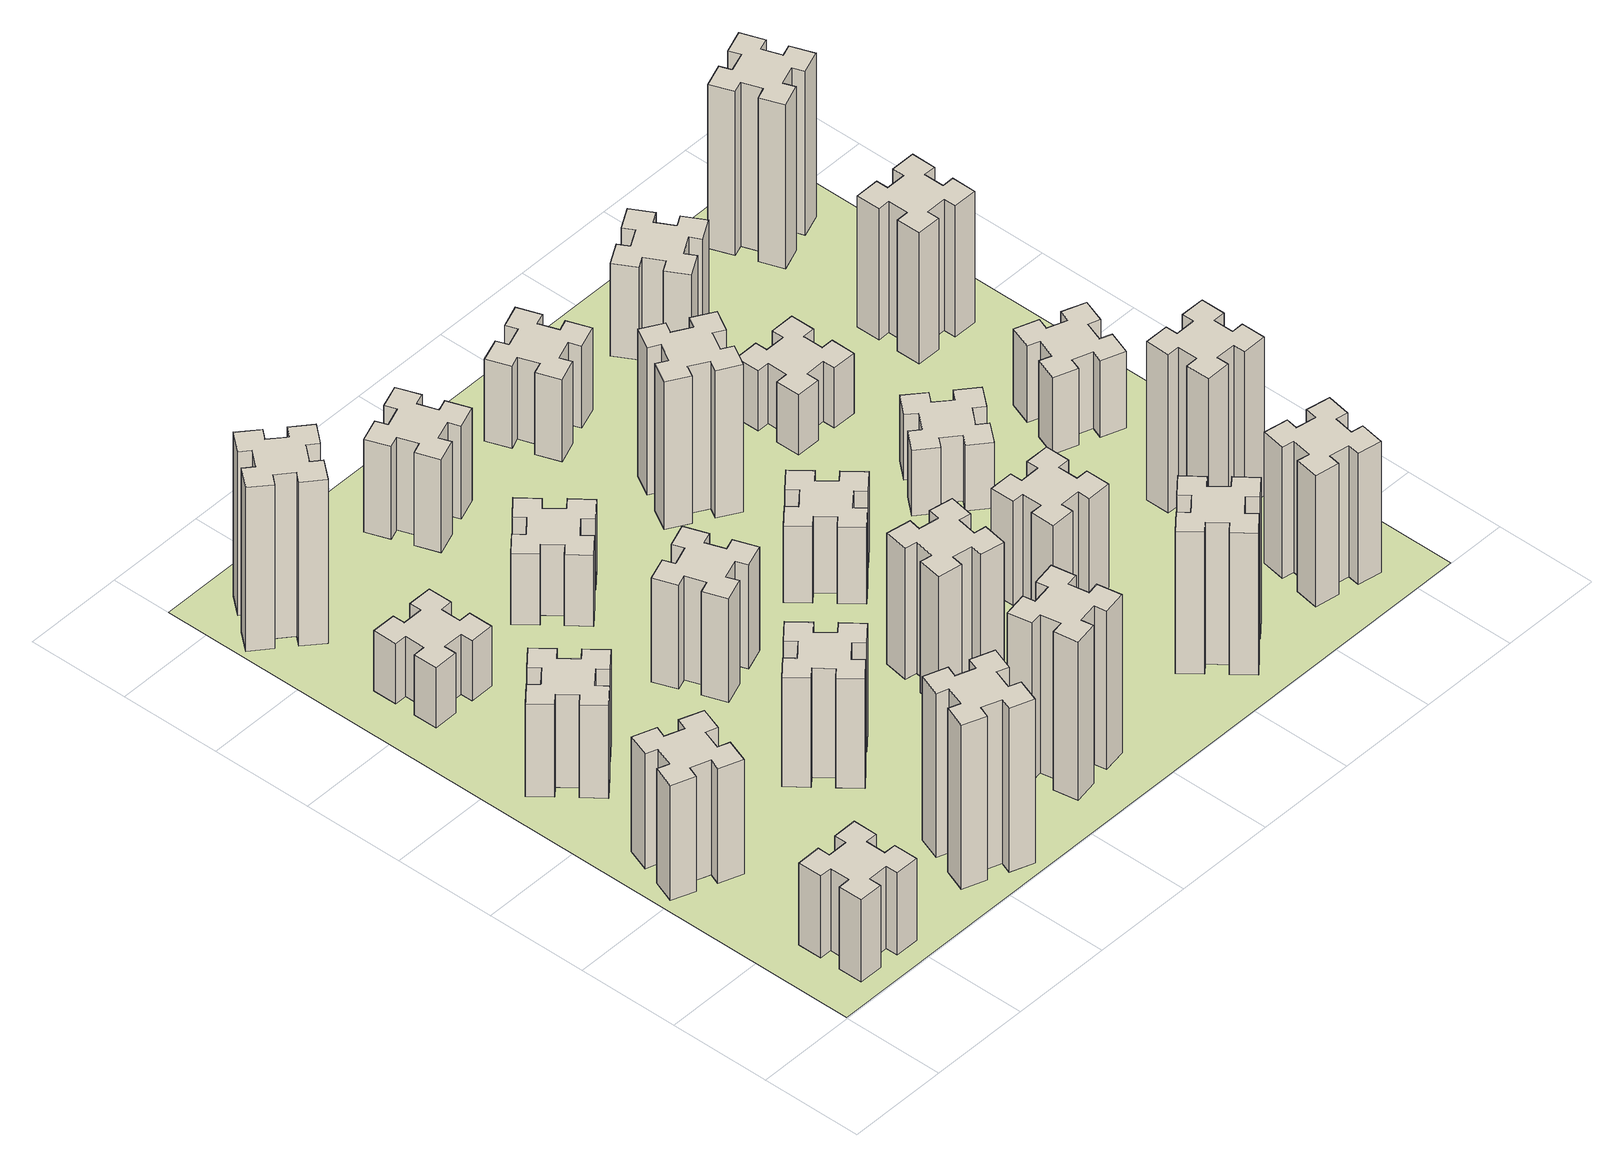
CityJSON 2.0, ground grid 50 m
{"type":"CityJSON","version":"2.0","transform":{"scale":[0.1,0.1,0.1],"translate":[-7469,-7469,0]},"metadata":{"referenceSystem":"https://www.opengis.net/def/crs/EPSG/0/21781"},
"CityObjects":{
"building1":{"type":"Building","attributes":{"class":"1000","function":"1000","usage":"1000","yearOfConstruction":2016,"roofType":"1000","measuredHeight":45,"storeysAboveGround":30,"storeysBelowGround":0},"geometry":[{"type":"Solid","lod":"1","boundaries":[[[[0,1,2,3,4,5,6,7,8,9,10,11,12,13,14,15,16,17,18,19]],[[17,16,20,21]],[[16,15,22,20]],[[15,14,23,22]],[[14,13,24,23]],[[13,12,25,24]],[[12,11,26,25]],[[11,10,27,26]],[[10,9,28,27]],[[9,8,29,28]],[[8,7,30,29]],[[7,6,31,30]],[[6,5,32,31]],[[5,4,33,32]],[[4,3,34,33]],[[3,2,35,34]],[[2,1,36,35]],[[1,0,37,36]],[[0,19,38,37]],[[19,18,39,38]],[[18,17,21,39]],[[24,25,26,27,28,29,30,31,32,33,34,35,36,37,38,39,21,20,22,23]]]]}]},
"building2":{"type":"Building","attributes":{"class":"1000","function":"1000","usage":"1000","yearOfConstruction":2016,"roofType":"1000","measuredHeight":63,"storeysAboveGround":30,"storeysBelowGround":0},"geometry":[{"type":"Solid","lod":"1","boundaries":[[[[40,41,42,43,44,45,46,47,48,49,50,51,52,53,54,55,56,57,58,59]],[[57,56,60,61]],[[56,55,62,60]],[[55,54,63,62]],[[54,53,64,63]],[[53,52,65,64]],[[52,51,66,65]],[[51,50,67,66]],[[50,49,68,67]],[[49,48,69,68]],[[48,47,70,69]],[[47,46,71,70]],[[46,45,72,71]],[[45,44,73,72]],[[44,43,74,73]],[[43,42,75,74]],[[42,41,76,75]],[[41,40,77,76]],[[40,59,78,77]],[[59,58,79,78]],[[58,57,61,79]],[[64,65,66,67,68,69,70,71,72,73,74,75,76,77,78,79,61,60,62,63]]]]}]},
"building3":{"type":"Building","attributes":{"class":"1000","function":"1000","usage":"1000","yearOfConstruction":2016,"roofType":"1000","measuredHeight":51,"storeysAboveGround":30,"storeysBelowGround":0},"geometry":[{"type":"Solid","lod":"1","boundaries":[[[[80,81,82,83,84,85,86,87,88,89,90,91,92,93,94,95,96,97,98,99]],[[97,96,100,101]],[[96,95,102,100]],[[95,94,103,102]],[[94,93,104,103]],[[93,92,105,104]],[[92,91,106,105]],[[91,90,107,106]],[[90,89,108,107]],[[89,88,109,108]],[[88,87,110,109]],[[87,86,111,110]],[[86,85,112,111]],[[85,84,113,112]],[[84,83,114,113]],[[83,82,115,114]],[[82,81,116,115]],[[81,80,117,116]],[[80,99,118,117]],[[99,98,119,118]],[[98,97,101,119]],[[104,105,106,107,108,109,110,111,112,113,114,115,116,117,118,119,101,100,102,103]]]]}]},
"building4":{"type":"Building","attributes":{"class":"1000","function":"1000","usage":"1000","yearOfConstruction":2016,"roofType":"1000","measuredHeight":33,"storeysAboveGround":30,"storeysBelowGround":0},"geometry":[{"type":"Solid","lod":"1","boundaries":[[[[120,121,122,123,124,125,126,127,128,129,130,131,132,133,134,135,136,137,138,139]],[[137,136,140,141]],[[136,135,142,140]],[[135,134,143,142]],[[134,133,144,143]],[[133,132,145,144]],[[132,131,146,145]],[[131,130,147,146]],[[130,129,148,147]],[[129,128,149,148]],[[128,127,150,149]],[[127,126,151,150]],[[126,125,152,151]],[[125,124,153,152]],[[124,123,154,153]],[[123,122,155,154]],[[122,121,156,155]],[[121,120,157,156]],[[120,139,158,157]],[[139,138,159,158]],[[138,137,141,159]],[[144,145,146,147,148,149,150,151,152,153,154,155,156,157,158,159,141,140,142,143]]]]}]},
"building5":{"type":"Building","attributes":{"class":"1000","function":"1000","usage":"1000","yearOfConstruction":2016,"roofType":"1000","measuredHeight":90,"storeysAboveGround":30,"storeysBelowGround":0},"geometry":[{"type":"Solid","lod":"1","boundaries":[[[[160,161,162,163,164,165,166,167,168,169,170,171,172,173,174,175,176,177,178,179]],[[177,176,180,181]],[[176,175,182,180]],[[175,174,183,182]],[[174,173,184,183]],[[173,172,185,184]],[[172,171,186,185]],[[171,170,187,186]],[[170,169,188,187]],[[169,168,189,188]],[[168,167,190,189]],[[167,166,191,190]],[[166,165,192,191]],[[165,164,193,192]],[[164,163,194,193]],[[163,162,195,194]],[[162,161,196,195]],[[161,160,197,196]],[[160,179,198,197]],[[179,178,199,198]],[[178,177,181,199]],[[184,185,186,187,188,189,190,191,192,193,194,195,196,197,198,199,181,180,182,183]]]]}]},
"building6":{"type":"Building","attributes":{"class":"1000","function":"1000","usage":"1000","yearOfConstruction":2016,"roofType":"1000","measuredHeight":90,"storeysAboveGround":30,"storeysBelowGround":0},"geometry":[{"type":"Solid","lod":"1","boundaries":[[[[200,201,202,203,204,205,206,207,208,209,210,211,212,213,214,215,216,217,218,219]],[[217,216,220,221]],[[216,215,222,220]],[[215,214,223,222]],[[214,213,224,223]],[[213,212,225,224]],[[212,211,226,225]],[[211,210,227,226]],[[210,209,228,227]],[[209,208,229,228]],[[208,207,230,229]],[[207,206,231,230]],[[206,205,232,231]],[[205,204,233,232]],[[204,203,234,233]],[[203,202,235,234]],[[202,201,236,235]],[[201,200,237,236]],[[200,219,238,237]],[[219,218,239,238]],[[218,217,221,239]],[[224,225,226,227,228,229,230,231,232,233,234,235,236,237,238,239,221,220,222,223]]]]}]},
"building7":{"type":"Building","attributes":{"class":"1000","function":"1000","usage":"1000","yearOfConstruction":2016,"roofType":"1000","measuredHeight":60,"storeysAboveGround":30,"storeysBelowGround":0},"geometry":[{"type":"Solid","lod":"1","boundaries":[[[[240,241,242,243,244,245,246,247,248,249,250,251,252,253,254,255,256,257,258,259]],[[257,256,260,261]],[[256,255,262,260]],[[255,254,263,262]],[[254,253,264,263]],[[253,252,265,264]],[[252,251,266,265]],[[251,250,267,266]],[[250,249,268,267]],[[249,248,269,268]],[[248,247,270,269]],[[247,246,271,270]],[[246,245,272,271]],[[245,244,273,272]],[[244,243,274,273]],[[243,242,275,274]],[[242,241,276,275]],[[241,240,277,276]],[[240,259,278,277]],[[259,258,279,278]],[[258,257,261,279]],[[264,265,266,267,268,269,270,271,272,273,274,275,276,277,278,279,261,260,262,263]]]]}]},
"building8":{"type":"Building","attributes":{"class":"1000","function":"1000","usage":"1000","yearOfConstruction":2016,"roofType":"1000","measuredHeight":57,"storeysAboveGround":30,"storeysBelowGround":0},"geometry":[{"type":"Solid","lod":"1","boundaries":[[[[280,281,282,283,284,285,286,287,288,289,290,291,292,293,294,295,296,297,298,299]],[[297,296,300,301]],[[296,295,302,300]],[[295,294,303,302]],[[294,293,304,303]],[[293,292,305,304]],[[292,291,306,305]],[[291,290,307,306]],[[290,289,308,307]],[[289,288,309,308]],[[288,287,310,309]],[[287,286,311,310]],[[286,285,312,311]],[[285,284,313,312]],[[284,283,314,313]],[[283,282,315,314]],[[282,281,316,315]],[[281,280,317,316]],[[280,299,318,317]],[[299,298,319,318]],[[298,297,301,319]],[[304,305,306,307,308,309,310,311,312,313,314,315,316,317,318,319,301,300,302,303]]]]}]},
"building9":{"type":"Building","attributes":{"class":"1000","function":"1000","usage":"1000","yearOfConstruction":2016,"roofType":"1000","measuredHeight":87,"storeysAboveGround":30,"storeysBelowGround":0},"geometry":[{"type":"Solid","lod":"1","boundaries":[[[[320,321,322,323,324,325,326,327,328,329,330,331,332,333,334,335,336,337,338,339]],[[337,336,340,341]],[[336,335,342,340]],[[335,334,343,342]],[[334,333,344,343]],[[333,332,345,344]],[[332,331,346,345]],[[331,330,347,346]],[[330,329,348,347]],[[329,328,349,348]],[[328,327,350,349]],[[327,326,351,350]],[[326,325,352,351]],[[325,324,353,352]],[[324,323,354,353]],[[323,322,355,354]],[[322,321,356,355]],[[321,320,357,356]],[[320,339,358,357]],[[339,338,359,358]],[[338,337,341,359]],[[344,345,346,347,348,349,350,351,352,353,354,355,356,357,358,359,341,340,342,343]]]]}]},
"building10":{"type":"Building","attributes":{"class":"1000","function":"1000","usage":"1000","yearOfConstruction":2016,"roofType":"1000","measuredHeight":39,"storeysAboveGround":30,"storeysBelowGround":0},"geometry":[{"type":"Solid","lod":"1","boundaries":[[[[360,361,362,363,364,365,366,367,368,369,370,371,372,373,374,375,376,377,378,379]],[[377,376,380,381]],[[376,375,382,380]],[[375,374,383,382]],[[374,373,384,383]],[[373,372,385,384]],[[372,371,386,385]],[[371,370,387,386]],[[370,369,388,387]],[[369,368,389,388]],[[368,367,390,389]],[[367,366,391,390]],[[366,365,392,391]],[[365,364,393,392]],[[364,363,394,393]],[[363,362,395,394]],[[362,361,396,395]],[[361,360,397,396]],[[360,379,398,397]],[[379,378,399,398]],[[378,377,381,399]],[[384,385,386,387,388,389,390,391,392,393,394,395,396,397,398,399,381,380,382,383]]]]}]},
"building11":{"type":"Building","attributes":{"class":"1000","function":"1000","usage":"1000","yearOfConstruction":2016,"roofType":"1000","measuredHeight":51,"storeysAboveGround":30,"storeysBelowGround":0},"geometry":[{"type":"Solid","lod":"1","boundaries":[[[[400,401,402,403,404,405,406,407,408,409,410,411,412,413,414,415,416,417,418,419]],[[417,416,420,421]],[[416,415,422,420]],[[415,414,423,422]],[[414,413,424,423]],[[413,412,425,424]],[[412,411,426,425]],[[411,410,427,426]],[[410,409,428,427]],[[409,408,429,428]],[[408,407,430,429]],[[407,406,431,430]],[[406,405,432,431]],[[405,404,433,432]],[[404,403,434,433]],[[403,402,435,434]],[[402,401,436,435]],[[401,400,437,436]],[[400,419,438,437]],[[419,418,439,438]],[[418,417,421,439]],[[424,425,426,427,428,429,430,431,432,433,434,435,436,437,438,439,421,420,422,423]]]]}]},
"building12":{"type":"Building","attributes":{"class":"1000","function":"1000","usage":"1000","yearOfConstruction":2016,"roofType":"1000","measuredHeight":72,"storeysAboveGround":30,"storeysBelowGround":0},"geometry":[{"type":"Solid","lod":"1","boundaries":[[[[440,441,442,443,444,445,446,447,448,449,450,451,452,453,454,455,456,457,458,459]],[[457,456,460,461]],[[456,455,462,460]],[[455,454,463,462]],[[454,453,464,463]],[[453,452,465,464]],[[452,451,466,465]],[[451,450,467,466]],[[450,449,468,467]],[[449,448,469,468]],[[448,447,470,469]],[[447,446,471,470]],[[446,445,472,471]],[[445,444,473,472]],[[444,443,474,473]],[[443,442,475,474]],[[442,441,476,475]],[[441,440,477,476]],[[440,459,478,477]],[[459,458,479,478]],[[458,457,461,479]],[[464,465,466,467,468,469,470,471,472,473,474,475,476,477,478,479,461,460,462,463]]]]}]},
"building13":{"type":"Building","attributes":{"class":"1000","function":"1000","usage":"1000","yearOfConstruction":2016,"roofType":"1000","measuredHeight":42,"storeysAboveGround":30,"storeysBelowGround":0},"geometry":[{"type":"Solid","lod":"1","boundaries":[[[[480,481,482,483,484,485,486,487,488,489,490,491,492,493,494,495,496,497,498,499]],[[497,496,500,501]],[[496,495,502,500]],[[495,494,503,502]],[[494,493,504,503]],[[493,492,505,504]],[[492,491,506,505]],[[491,490,507,506]],[[490,489,508,507]],[[489,488,509,508]],[[488,487,510,509]],[[487,486,511,510]],[[486,485,512,511]],[[485,484,513,512]],[[484,483,514,513]],[[483,482,515,514]],[[482,481,516,515]],[[481,480,517,516]],[[480,499,518,517]],[[499,498,519,518]],[[498,497,501,519]],[[504,505,506,507,508,509,510,511,512,513,514,515,516,517,518,519,501,500,502,503]]]]}]},
"building14":{"type":"Building","attributes":{"class":"1000","function":"1000","usage":"1000","yearOfConstruction":2016,"roofType":"1000","measuredHeight":81,"storeysAboveGround":30,"storeysBelowGround":0},"geometry":[{"type":"Solid","lod":"1","boundaries":[[[[520,521,522,523,524,525,526,527,528,529,530,531,532,533,534,535,536,537,538,539]],[[537,536,540,541]],[[536,535,542,540]],[[535,534,543,542]],[[534,533,544,543]],[[533,532,545,544]],[[532,531,546,545]],[[531,530,547,546]],[[530,529,548,547]],[[529,528,549,548]],[[528,527,550,549]],[[527,526,551,550]],[[526,525,552,551]],[[525,524,553,552]],[[524,523,554,553]],[[523,522,555,554]],[[522,521,556,555]],[[521,520,557,556]],[[520,539,558,557]],[[539,538,559,558]],[[538,537,541,559]],[[544,545,546,547,548,549,550,551,552,553,554,555,556,557,558,559,541,540,542,543]]]]}]},
"building15":{"type":"Building","attributes":{"class":"1000","function":"1000","usage":"1000","yearOfConstruction":2016,"roofType":"1000","measuredHeight":78,"storeysAboveGround":30,"storeysBelowGround":0},"geometry":[{"type":"Solid","lod":"1","boundaries":[[[[560,561,562,563,564,565,566,567,568,569,570,571,572,573,574,575,576,577,578,579]],[[577,576,580,581]],[[576,575,582,580]],[[575,574,583,582]],[[574,573,584,583]],[[573,572,585,584]],[[572,571,586,585]],[[571,570,587,586]],[[570,569,588,587]],[[569,568,589,588]],[[568,567,590,589]],[[567,566,591,590]],[[566,565,592,591]],[[565,564,593,592]],[[564,563,594,593]],[[563,562,595,594]],[[562,561,596,595]],[[561,560,597,596]],[[560,579,598,597]],[[579,578,599,598]],[[578,577,581,599]],[[584,585,586,587,588,589,590,591,592,593,594,595,596,597,598,599,581,580,582,583]]]]}]},
"building16":{"type":"Building","attributes":{"class":"1000","function":"1000","usage":"1000","yearOfConstruction":2016,"roofType":"1000","measuredHeight":57,"storeysAboveGround":30,"storeysBelowGround":0},"geometry":[{"type":"Solid","lod":"1","boundaries":[[[[600,601,602,603,604,605,606,607,608,609,610,611,612,613,614,615,616,617,618,619]],[[617,616,620,621]],[[616,615,622,620]],[[615,614,623,622]],[[614,613,624,623]],[[613,612,625,624]],[[612,611,626,625]],[[611,610,627,626]],[[610,609,628,627]],[[609,608,629,628]],[[608,607,630,629]],[[607,606,631,630]],[[606,605,632,631]],[[605,604,633,632]],[[604,603,634,633]],[[603,602,635,634]],[[602,601,636,635]],[[601,600,637,636]],[[600,619,638,637]],[[619,618,639,638]],[[618,617,621,639]],[[624,625,626,627,628,629,630,631,632,633,634,635,636,637,638,639,621,620,622,623]]]]}]},
"building17":{"type":"Building","attributes":{"class":"1000","function":"1000","usage":"1000","yearOfConstruction":2016,"roofType":"1000","measuredHeight":45,"storeysAboveGround":30,"storeysBelowGround":0},"geometry":[{"type":"Solid","lod":"1","boundaries":[[[[640,641,642,643,644,645,646,647,648,649,650,651,652,653,654,655,656,657,658,659]],[[657,656,660,661]],[[656,655,662,660]],[[655,654,663,662]],[[654,653,664,663]],[[653,652,665,664]],[[652,651,666,665]],[[651,650,667,666]],[[650,649,668,667]],[[649,648,669,668]],[[648,647,670,669]],[[647,646,671,670]],[[646,645,672,671]],[[645,644,673,672]],[[644,643,674,673]],[[643,642,675,674]],[[642,641,676,675]],[[641,640,677,676]],[[640,659,678,677]],[[659,658,679,678]],[[658,657,661,679]],[[664,665,666,667,668,669,670,671,672,673,674,675,676,677,678,679,661,660,662,663]]]]}]},
"building18":{"type":"Building","attributes":{"class":"1000","function":"1000","usage":"1000","yearOfConstruction":2016,"roofType":"1000","measuredHeight":36,"storeysAboveGround":30,"storeysBelowGround":0},"geometry":[{"type":"Solid","lod":"1","boundaries":[[[[680,681,682,683,684,685,686,687,688,689,690,691,692,693,694,695,696,697,698,699]],[[697,696,700,701]],[[696,695,702,700]],[[695,694,703,702]],[[694,693,704,703]],[[693,692,705,704]],[[692,691,706,705]],[[691,690,707,706]],[[690,689,708,707]],[[689,688,709,708]],[[688,687,710,709]],[[687,686,711,710]],[[686,685,712,711]],[[685,684,713,712]],[[684,683,714,713]],[[683,682,715,714]],[[682,681,716,715]],[[681,680,717,716]],[[680,699,718,717]],[[699,698,719,718]],[[698,697,701,719]],[[704,705,706,707,708,709,710,711,712,713,714,715,716,717,718,719,701,700,702,703]]]]}]},
"building19":{"type":"Building","attributes":{"class":"1000","function":"1000","usage":"1000","yearOfConstruction":2016,"roofType":"1000","measuredHeight":33,"storeysAboveGround":30,"storeysBelowGround":0},"geometry":[{"type":"Solid","lod":"1","boundaries":[[[[720,721,722,723,724,725,726,727,728,729,730,731,732,733,734,735,736,737,738,739]],[[737,736,740,741]],[[736,735,742,740]],[[735,734,743,742]],[[734,733,744,743]],[[733,732,745,744]],[[732,731,746,745]],[[731,730,747,746]],[[730,729,748,747]],[[729,728,749,748]],[[728,727,750,749]],[[727,726,751,750]],[[726,725,752,751]],[[725,724,753,752]],[[724,723,754,753]],[[723,722,755,754]],[[722,721,756,755]],[[721,720,757,756]],[[720,739,758,757]],[[739,738,759,758]],[[738,737,741,759]],[[744,745,746,747,748,749,750,751,752,753,754,755,756,757,758,759,741,740,742,743]]]]}]},
"building20":{"type":"Building","attributes":{"class":"1000","function":"1000","usage":"1000","yearOfConstruction":2016,"roofType":"1000","measuredHeight":72,"storeysAboveGround":30,"storeysBelowGround":0},"geometry":[{"type":"Solid","lod":"1","boundaries":[[[[760,761,762,763,764,765,766,767,768,769,770,771,772,773,774,775,776,777,778,779]],[[777,776,780,781]],[[776,775,782,780]],[[775,774,783,782]],[[774,773,784,783]],[[773,772,785,784]],[[772,771,786,785]],[[771,770,787,786]],[[770,769,788,787]],[[769,768,789,788]],[[768,767,790,789]],[[767,766,791,790]],[[766,765,792,791]],[[765,764,793,792]],[[764,763,794,793]],[[763,762,795,794]],[[762,761,796,795]],[[761,760,797,796]],[[760,779,798,797]],[[779,778,799,798]],[[778,777,781,799]],[[784,785,786,787,788,789,790,791,792,793,794,795,796,797,798,799,781,780,782,783]]]]}]},
"building21":{"type":"Building","attributes":{"class":"1000","function":"1000","usage":"1000","yearOfConstruction":2016,"roofType":"1000","measuredHeight":51,"storeysAboveGround":30,"storeysBelowGround":0},"geometry":[{"type":"Solid","lod":"1","boundaries":[[[[800,801,802,803,804,805,806,807,808,809,810,811,812,813,814,815,816,817,818,819]],[[817,816,820,821]],[[816,815,822,820]],[[815,814,823,822]],[[814,813,824,823]],[[813,812,825,824]],[[812,811,826,825]],[[811,810,827,826]],[[810,809,828,827]],[[809,808,829,828]],[[808,807,830,829]],[[807,806,831,830]],[[806,805,832,831]],[[805,804,833,832]],[[804,803,834,833]],[[803,802,835,834]],[[802,801,836,835]],[[801,800,837,836]],[[800,819,838,837]],[[819,818,839,838]],[[818,817,821,839]],[[824,825,826,827,828,829,830,831,832,833,834,835,836,837,838,839,821,820,822,823]]]]}]},
"building22":{"type":"Building","attributes":{"class":"1000","function":"1000","usage":"1000","yearOfConstruction":2016,"roofType":"1000","measuredHeight":87,"storeysAboveGround":30,"storeysBelowGround":0},"geometry":[{"type":"Solid","lod":"1","boundaries":[[[[840,841,842,843,844,845,846,847,848,849,850,851,852,853,854,855,856,857,858,859]],[[857,856,860,861]],[[856,855,862,860]],[[855,854,863,862]],[[854,853,864,863]],[[853,852,865,864]],[[852,851,866,865]],[[851,850,867,866]],[[850,849,868,867]],[[849,848,869,868]],[[848,847,870,869]],[[847,846,871,870]],[[846,845,872,871]],[[845,844,873,872]],[[844,843,874,873]],[[843,842,875,874]],[[842,841,876,875]],[[841,840,877,876]],[[840,859,878,877]],[[859,858,879,878]],[[858,857,861,879]],[[864,865,866,867,868,869,870,871,872,873,874,875,876,877,878,879,861,860,862,863]]]]}]},
"building23":{"type":"Building","attributes":{"class":"1000","function":"1000","usage":"1000","yearOfConstruction":2016,"roofType":"1000","measuredHeight":42,"storeysAboveGround":30,"storeysBelowGround":0},"geometry":[{"type":"Solid","lod":"1","boundaries":[[[[880,881,882,883,884,885,886,887,888,889,890,891,892,893,894,895,896,897,898,899]],[[897,896,900,901]],[[896,895,902,900]],[[895,894,903,902]],[[894,893,904,903]],[[893,892,905,904]],[[892,891,906,905]],[[891,890,907,906]],[[890,889,908,907]],[[889,888,909,908]],[[888,887,910,909]],[[887,886,911,910]],[[886,885,912,911]],[[885,884,913,912]],[[884,883,914,913]],[[883,882,915,914]],[[882,881,916,915]],[[881,880,917,916]],[[880,899,918,917]],[[899,898,919,918]],[[898,897,901,919]],[[904,905,906,907,908,909,910,911,912,913,914,915,916,917,918,919,901,900,902,903]]]]}]},
"building24":{"type":"Building","attributes":{"class":"1000","function":"1000","usage":"1000","yearOfConstruction":2016,"roofType":"1000","measuredHeight":72,"storeysAboveGround":30,"storeysBelowGround":0},"geometry":[{"type":"Solid","lod":"1","boundaries":[[[[920,921,922,923,924,925,926,927,928,929,930,931,932,933,934,935,936,937,938,939]],[[937,936,940,941]],[[936,935,942,940]],[[935,934,943,942]],[[934,933,944,943]],[[933,932,945,944]],[[932,931,946,945]],[[931,930,947,946]],[[930,929,948,947]],[[929,928,949,948]],[[928,927,950,949]],[[927,926,951,950]],[[926,925,952,951]],[[925,924,953,952]],[[924,923,954,953]],[[923,922,955,954]],[[922,921,956,955]],[[921,920,957,956]],[[920,939,958,957]],[[939,938,959,958]],[[938,937,941,959]],[[944,945,946,947,948,949,950,951,952,953,954,955,956,957,958,959,941,940,942,943]]]]}]},
"building25":{"type":"Building","attributes":{"class":"1000","function":"1000","usage":"1000","yearOfConstruction":2016,"roofType":"1000","measuredHeight":90,"storeysAboveGround":30,"storeysBelowGround":0},"geometry":[{"type":"Solid","lod":"1","boundaries":[[[[960,961,962,963,964,965,966,967,968,969,970,971,972,973,974,975,976,977,978,979]],[[977,976,980,981]],[[976,975,982,980]],[[975,974,983,982]],[[974,973,984,983]],[[973,972,985,984]],[[972,971,986,985]],[[971,970,987,986]],[[970,969,988,987]],[[969,968,989,988]],[[968,967,990,989]],[[967,966,991,990]],[[966,965,992,991]],[[965,964,993,992]],[[964,963,994,993]],[[963,962,995,994]],[[962,961,996,995]],[[961,960,997,996]],[[960,979,998,997]],[[979,978,999,998]],[[978,977,981,999]],[[984,985,986,987,988,989,990,991,992,993,994,995,996,997,998,999,981,980,982,983]]]]}]},
"landuse1":{"type":"LandUse","attributes":{"name":"plot1","function":"1010"},"geometry":[{"type":"MultiSurface","lod":"1","boundaries":[[[1000,1001,1002,1003]]]}]}
},
"vertices":[
[265,325,0],[265,225,0],[205,225,0],[205,105,0],[325,105,0],[325,165,0],[425,165,0],[425,105,0],[545,105,0],[545,225,0],[485,225,0],[485,325,0],[545,325,0],[545,445,0],[425,445,0],[425,385,0],[325,385,0],[325,445,0],[205,445,0],[205,325,0],[325,385,450],[325,445,450],[425,385,450],[425,445,450],[545,445,450],[545,325,450],[485,325,450],[485,225,450],[545,225,450],[545,105,450],[425,105,450],[425,165,450],[325,165,450],[325,105,450],[205,105,450],[205,225,450],[265,225,450],[265,325,450],[205,325,450],[205,445,450],
[189,1200,0],[155,1106,0],[99,1127,0],[57,1014,0],[170,973,0],[191,1029,0],[285,995,0],[264,939,0],[377,897,0],[418,1010,0],[362,1031,0],[396,1125,0],[452,1104,0],[493,1217,0],[380,1258,0],[360,1202,0],[266,1236,0],[287,1292,0],[174,1333,0],[133,1220,0],[266,1236,630],[287,1292,630],[360,1202,630],[380,1258,630],[493,1217,630],[452,1104,630],[396,1125,630],[362,1031,630],[418,1010,630],[377,897,630],[264,939,630],[285,995,630],[191,1029,630],[170,973,630],[57,1014,630],[99,1127,630],[155,1106,630],[189,1200,630],[133,1220,630],[174,1333,630],
[492,1888,0],[427,1964,0],[473,2003,0],[396,2095,0],[304,2018,0],[343,1972,0],[266,1907,0],[228,1953,0],[136,1876,0],[213,1784,0],[259,1823,0],[323,1746,0],[277,1708,0],[354,1616,0],[446,1693,0],[408,1739,0],[484,1803,0],[523,1757,0],[615,1834,0],[538,1926,0],[484,1803,510],[523,1757,510],[408,1739,510],[446,1693,510],[354,1616,510],[277,1708,510],[323,1746,510],[259,1823,510],[213,1784,510],[136,1876,510],[228,1953,510],[266,1907,510],[343,1972,510],[304,2018,510],[396,2095,510],[473,2003,510],[427,1964,510],[492,1888,510],[538,1926,510],[615,1834,510],
[485,2545,0],[485,2645,0],[545,2645,0],[545,2765,0],[425,2765,0],[425,2705,0],[325,2705,0],[325,2765,0],[205,2765,0],[205,2645,0],[265,2645,0],[265,2545,0],[205,2545,0],[205,2425,0],[325,2425,0],[325,2485,0],[425,2485,0],[425,2425,0],[545,2425,0],[545,2545,0],[425,2485,330],[425,2425,330],[325,2485,330],[325,2425,330],[205,2425,330],[205,2545,330],[265,2545,330],[265,2645,330],[205,2645,330],[205,2765,330],[325,2765,330],[325,2705,330],[425,2705,330],[425,2765,330],[545,2765,330],[545,2645,330],[485,2645,330],[485,2545,330],[545,2545,330],[545,2425,330],
[1029,360,0],[995,266,0],[939,287,0],[897,174,0],[1010,133,0],[1031,189,0],[1125,155,0],[1104,99,0],[1217,57,0],[1258,170,0],[1202,191,0],[1236,285,0],[1292,264,0],[1333,377,0],[1220,418,0],[1200,362,0],[1106,396,0],[1127,452,0],[1014,493,0],[973,380,0],[1106,396,900],[1127,452,900],[1200,362,900],[1220,418,900],[1333,377,900],[1292,264,900],[1236,285,900],[1202,191,900],[1258,170,900],[1217,57,900],[1104,99,900],[1125,155,900],[1031,189,900],[1010,133,900],[897,174,900],[939,287,900],[995,266,900],[1029,360,900],[973,380,900],[1014,493,900],
[384,3387,0],[308,3452,0],[346,3498,0],[254,3575,0],[177,3483,0],[223,3444,0],[159,3368,0],[113,3406,0],[36,3314,0],[128,3237,0],[166,3283,0],[243,3219,0],[204,3173,0],[296,3096,0],[373,3188,0],[327,3226,0],[392,3303,0],[438,3264,0],[515,3356,0],[423,3433,0],[392,3303,900],[438,3264,900],[327,3226,900],[373,3188,900],[296,3096,900],[204,3173,900],[243,3219,900],[166,3283,900],[128,3237,900],[36,3314,900],[113,3406,900],[159,3368,900],[223,3444,900],[177,3483,900],[254,3575,900],[346,3498,900],[308,3452,900],[384,3387,900],[423,3433,900],[515,3356,900],
[1148,999,0],[1224,1063,0],[1263,1017,0],[1355,1094,0],[1278,1186,0],[1232,1148,0],[1167,1224,0],[1213,1263,0],[1136,1355,0],[1044,1278,0],[1083,1232,0],[1006,1167,0],[968,1213,0],[876,1136,0],[953,1044,0],[999,1083,0],[1063,1006,0],[1017,968,0],[1094,876,0],[1186,953,0],[1063,1006,600],[1017,968,600],[999,1083,600],[953,1044,600],[876,1136,600],[968,1213,600],[1006,1167,600],[1083,1232,600],[1044,1278,600],[1136,1355,600],[1213,1263,600],[1167,1224,600],[1232,1148,600],[1278,1186,600],[1355,1094,600],[1263,1017,600],[1224,1063,600],[1148,999,600],[1186,953,600],[1094,876,600],
[1336,1846,0],[1302,1940,0],[1358,1960,0],[1317,2073,0],[1204,2032,0],[1225,1976,0],[1131,1942,0],[1110,1998,0],[997,1957,0],[1039,1844,0],[1095,1865,0],[1129,1771,0],[1073,1750,0],[1114,1637,0],[1227,1679,0],[1206,1735,0],[1300,1769,0],[1320,1713,0],[1433,1754,0],[1392,1867,0],[1300,1769,570],[1320,1713,570],[1206,1735,570],[1227,1679,570],[1114,1637,570],[1073,1750,570],[1129,1771,570],[1095,1865,570],[1039,1844,570],[997,1957,570],[1110,1998,570],[1131,1942,570],[1225,1976,570],[1204,2032,570],[1317,2073,570],[1358,1960,570],[1302,1940,570],[1336,1846,570],[1392,1867,570],[1433,1754,570],
[1785,492,0],[1687,475,0],[1677,534,0],[1558,513,0],[1579,395,0],[1638,405,0],[1656,307,0],[1597,297,0],[1617,178,0],[1736,199,0],[1725,258,0],[1824,276,0],[1834,217,0],[1952,237,0],[1931,356,0],[1872,345,0],[1855,444,0],[1914,454,0],[1893,572,0],[1775,551,0],[1855,444,870],[1914,454,870],[1872,345,870],[1931,356,870],[1952,237,870],[1834,217,870],[1824,276,870],[1725,258,870],[1736,199,870],[1617,178,870],[1597,297,870],[1656,307,870],[1638,405,870],[1579,395,870],[1558,513,870],[1677,534,870],[1687,475,870],[1785,492,870],[1775,551,870],[1893,572,870],
[1083,2712,0],[1006,2647,0],[968,2693,0],[876,2616,0],[953,2524,0],[999,2563,0],[1063,2486,0],[1017,2448,0],[1094,2356,0],[1186,2433,0],[1148,2479,0],[1224,2543,0],[1263,2497,0],[1355,2574,0],[1278,2666,0],[1232,2628,0],[1167,2704,0],[1213,2743,0],[1136,2835,0],[1044,2758,0],[1167,2704,390],[1213,2743,390],[1232,2628,390],[1278,2666,390],[1355,2574,390],[1263,2497,390],[1224,2543,390],[1148,2479,390],[1186,2433,390],[1094,2356,390],[1017,2448,390],[1063,2486,390],[999,2563,390],[953,2524,390],[876,2616,390],[968,2693,390],[1006,2647,390],[1083,2712,390],[1044,2758,390],[1136,2835,390],
[1125,3456,0],[1031,3422,0],[1010,3478,0],[897,3437,0],[939,3324,0],[995,3345,0],[1029,3251,0],[973,3230,0],[1014,3117,0],[1127,3159,0],[1106,3215,0],[1200,3249,0],[1220,3193,0],[1333,3234,0],[1292,3347,0],[1236,3326,0],[1202,3420,0],[1258,3440,0],[1217,3553,0],[1104,3512,0],[1202,3420,510],[1258,3440,510],[1236,3326,510],[1292,3347,510],[1333,3234,510],[1220,3193,510],[1200,3249,510],[1106,3215,510],[1127,3159,510],[1014,3117,510],[973,3230,510],[1029,3251,510],[995,3345,510],[939,3324,510],[897,3437,510],[1010,3478,510],[1031,3422,510],[1125,3456,510],[1104,3512,510],[1217,3553,510],
[1924,1215,0],[1825,1232,0],[1836,1291,0],[1717,1312,0],[1697,1194,0],[1756,1184,0],[1738,1085,0],[1679,1096,0],[1658,977,0],[1777,957,0],[1787,1016,0],[1885,998,0],[1875,939,0],[1993,918,0],[2014,1037,0],[1955,1047,0],[1972,1145,0],[2031,1135,0],[2052,1253,0],[1934,1274,0],[1972,1145,720],[2031,1135,720],[1955,1047,720],[2014,1037,720],[1993,918,720],[1875,939,720],[1885,998,720],[1787,1016,720],[1777,957,720],[1658,977,720],[1679,1096,720],[1738,1085,720],[1756,1184,720],[1697,1194,720],[1717,1312,720],[1836,1291,720],[1825,1232,720],[1924,1215,720],[1934,1274,720],[2052,1253,720],
[1839,1823,0],[1903,1746,0],[1857,1708,0],[1934,1616,0],[2026,1693,0],[1988,1739,0],[2064,1803,0],[2103,1757,0],[2195,1834,0],[2118,1926,0],[2072,1888,0],[2007,1964,0],[2053,2003,0],[1976,2095,0],[1884,2018,0],[1923,1972,0],[1846,1907,0],[1808,1953,0],[1716,1876,0],[1793,1784,0],[1846,1907,420],[1808,1953,420],[1923,1972,420],[1884,2018,420],[1976,2095,420],[2053,2003,420],[2007,1964,420],[2072,1888,420],[2118,1926,420],[2195,1834,420],[2103,1757,420],[2064,1803,420],[1988,1739,420],[2026,1693,420],[1934,1616,420],[1857,1708,420],[1903,1746,420],[1839,1823,420],[1793,1784,420],[1716,1876,420],
[2054,2666,0],[1967,2716,0],[1997,2768,0],[1893,2828,0],[1833,2724,0],[1885,2694,0],[1835,2607,0],[1783,2637,0],[1723,2533,0],[1827,2473,0],[1857,2525,0],[1944,2475,0],[1914,2423,0],[2018,2363,0],[2078,2467,0],[2026,2497,0],[2076,2584,0],[2128,2554,0],[2188,2658,0],[2084,2718,0],[2076,2584,810],[2128,2554,810],[2026,2497,810],[2078,2467,810],[2018,2363,810],[1914,2423,810],[1944,2475,810],[1857,2525,810],[1827,2473,810],[1723,2533,810],[1783,2637,810],[1835,2607,810],[1885,2694,810],[1833,2724,810],[1893,2828,810],[1997,2768,810],[1967,2716,810],[2054,2666,810],[2084,2718,810],[2188,2658,810],
[2728,259,0],[2804,323,0],[2843,277,0],[2935,354,0],[2858,446,0],[2812,408,0],[2747,484,0],[2793,523,0],[2716,615,0],[2624,538,0],[2663,492,0],[2586,427,0],[2548,473,0],[2456,396,0],[2533,304,0],[2579,343,0],[2643,266,0],[2597,228,0],[2674,136,0],[2766,213,0],[2643,266,780],[2597,228,780],[2579,343,780],[2533,304,780],[2456,396,780],[2548,473,780],[2586,427,780],[2663,492,780],[2624,538,780],[2716,615,780],[2793,523,780],[2747,484,780],[2812,408,780],[2858,446,780],[2935,354,780],[2843,277,780],[2804,323,780],[2728,259,780],[2766,213,780],[2674,136,780],
[2385,1165,0],[2385,1065,0],[2325,1065,0],[2325,945,0],[2445,945,0],[2445,1005,0],[2545,1005,0],[2545,945,0],[2665,945,0],[2665,1065,0],[2605,1065,0],[2605,1165,0],[2665,1165,0],[2665,1285,0],[2545,1285,0],[2545,1225,0],[2445,1225,0],[2445,1285,0],[2325,1285,0],[2325,1165,0],[2445,1225,570],[2445,1285,570],[2545,1225,570],[2545,1285,570],[2665,1285,570],[2665,1165,570],[2605,1165,570],[2605,1065,570],[2665,1065,570],[2665,945,570],[2545,945,570],[2545,1005,570],[2445,1005,570],[2445,945,570],[2325,945,570],[2325,1065,570],[2385,1065,570],[2385,1165,570],[2325,1165,570],[2325,1285,570],
[1865,3456,0],[1771,3422,0],[1750,3478,0],[1637,3437,0],[1679,3324,0],[1735,3345,0],[1769,3251,0],[1713,3230,0],[1754,3117,0],[1867,3159,0],[1846,3215,0],[1940,3249,0],[1960,3193,0],[2073,3234,0],[2032,3347,0],[1976,3326,0],[1942,3420,0],[1998,3440,0],[1957,3553,0],[1844,3512,0],[1942,3420,450],[1998,3440,450],[1976,3326,450],[2032,3347,450],[2073,3234,450],[1960,3193,450],[1940,3249,450],[1846,3215,450],[1867,3159,450],[1754,3117,450],[1713,3230,450],[1769,3251,450],[1735,3345,450],[1679,3324,450],[1637,3437,450],[1750,3478,450],[1771,3422,450],[1865,3456,450],[1844,3512,450],[1957,3553,450],
[2747,1746,0],[2812,1823,0],[2858,1784,0],[2935,1876,0],[2843,1953,0],[2804,1907,0],[2728,1972,0],[2766,2018,0],[2674,2095,0],[2597,2003,0],[2643,1964,0],[2579,1888,0],[2533,1926,0],[2456,1834,0],[2548,1757,0],[2586,1803,0],[2663,1739,0],[2624,1693,0],[2716,1616,0],[2793,1708,0],[2663,1739,360],[2624,1693,360],[2586,1803,360],[2548,1757,360],[2456,1834,360],[2533,1926,360],[2579,1888,360],[2643,1964,360],[2597,2003,360],[2674,2095,360],[2766,2018,360],[2728,1972,360],[2804,1907,360],[2843,1953,360],[2935,1876,360],[2858,1784,360],[2812,1823,360],[2747,1746,360],[2793,1708,360],[2716,1616,360],
[2545,2485,0],[2645,2485,0],[2645,2425,0],[2765,2425,0],[2765,2545,0],[2705,2545,0],[2705,2645,0],[2765,2645,0],[2765,2765,0],[2645,2765,0],[2645,2705,0],[2545,2705,0],[2545,2765,0],[2425,2765,0],[2425,2645,0],[2485,2645,0],[2485,2545,0],[2425,2545,0],[2425,2425,0],[2545,2425,0],[2485,2545,330],[2425,2545,330],[2485,2645,330],[2425,2645,330],[2425,2765,330],[2545,2765,330],[2545,2705,330],[2645,2705,330],[2645,2765,330],[2765,2765,330],[2765,2645,330],[2705,2645,330],[2705,2545,330],[2765,2545,330],[2765,2425,330],[2645,2425,330],[2645,2485,330],[2545,2485,330],[2545,2425,330],[2425,2425,330],
[3236,444,0],[3218,345,0],[3159,356,0],[3138,237,0],[3257,217,0],[3267,276,0],[3365,258,0],[3355,199,0],[3473,178,0],[3494,297,0],[3435,307,0],[3452,405,0],[3511,395,0],[3532,513,0],[3414,534,0],[3404,475,0],[3305,492,0],[3316,551,0],[3197,572,0],[3177,454,0],[3305,492,720],[3316,551,720],[3404,475,720],[3414,534,720],[3532,513,720],[3511,395,720],[3452,405,720],[3435,307,720],[3494,297,720],[3473,178,720],[3355,199,720],[3365,258,720],[3267,276,720],[3257,217,720],[3138,237,720],[3159,356,720],[3218,345,720],[3236,444,720],[3177,454,720],[3197,572,720],
[2716,3347,0],[2666,3434,0],[2718,3464,0],[2658,3568,0],[2554,3508,0],[2584,3456,0],[2497,3406,0],[2467,3458,0],[2363,3398,0],[2423,3294,0],[2475,3324,0],[2525,3237,0],[2473,3207,0],[2533,3103,0],[2637,3163,0],[2607,3215,0],[2694,3265,0],[2724,3213,0],[2828,3273,0],[2768,3377,0],[2694,3265,510],[2724,3213,510],[2607,3215,510],[2637,3163,510],[2533,3103,510],[2473,3207,510],[2525,3237,510],[2475,3324,510],[2423,3294,510],[2363,3398,510],[2467,3458,510],[2497,3406,510],[2584,3456,510],[2554,3508,510],[2658,3568,510],[2718,3464,510],[2666,3434,510],[2716,3347,510],[2768,3377,510],[2828,3273,510],
[3285,905,0],[3385,905,0],[3385,845,0],[3505,845,0],[3505,965,0],[3445,965,0],[3445,1065,0],[3505,1065,0],[3505,1185,0],[3385,1185,0],[3385,1125,0],[3285,1125,0],[3285,1185,0],[3165,1185,0],[3165,1065,0],[3225,1065,0],[3225,965,0],[3165,965,0],[3165,845,0],[3285,845,0],[3225,965,870],[3165,965,870],[3225,1065,870],[3165,1065,870],[3165,1185,870],[3285,1185,870],[3285,1125,870],[3385,1125,870],[3385,1185,870],[3505,1185,870],[3505,1065,870],[3445,1065,870],[3445,965,870],[3505,965,870],[3505,845,870],[3385,845,870],[3385,905,870],[3285,905,870],[3285,845,870],[3165,845,870],
[3420,1842,0],[3326,1876,0],[3347,1932,0],[3234,1973,0],[3193,1860,0],[3249,1840,0],[3215,1746,0],[3159,1767,0],[3117,1654,0],[3230,1613,0],[3251,1669,0],[3345,1635,0],[3324,1579,0],[3437,1537,0],[3478,1650,0],[3422,1671,0],[3456,1765,0],[3512,1744,0],[3553,1857,0],[3440,1898,0],[3456,1765,420],[3512,1744,420],[3422,1671,420],[3478,1650,420],[3437,1537,420],[3324,1579,420],[3345,1635,420],[3251,1669,420],[3230,1613,420],[3117,1654,420],[3159,1767,420],[3215,1746,420],[3249,1840,420],[3193,1860,420],[3234,1973,420],[3347,1932,420],[3326,1876,420],[3420,1842,420],[3440,1898,420],[3553,1857,420],
[3385,2705,0],[3285,2705,0],[3285,2765,0],[3165,2765,0],[3165,2645,0],[3225,2645,0],[3225,2545,0],[3165,2545,0],[3165,2425,0],[3285,2425,0],[3285,2485,0],[3385,2485,0],[3385,2425,0],[3505,2425,0],[3505,2545,0],[3445,2545,0],[3445,2645,0],[3505,2645,0],[3505,2765,0],[3385,2765,0],[3445,2645,720],[3505,2645,720],[3445,2545,720],[3505,2545,720],[3505,2425,720],[3385,2425,720],[3385,2485,720],[3285,2485,720],[3285,2425,720],[3165,2425,720],[3165,2545,720],[3225,2545,720],[3225,2645,720],[3165,2645,720],[3165,2765,720],[3285,2765,720],[3285,2705,720],[3385,2705,720],[3385,2765,720],[3505,2765,720],
[3326,3315,0],[3420,3349,0],[3440,3293,0],[3553,3334,0],[3512,3447,0],[3456,3426,0],[3422,3520,0],[3478,3540,0],[3437,3653,0],[3324,3612,0],[3345,3556,0],[3251,3522,0],[3230,3578,0],[3117,3537,0],[3159,3424,0],[3215,3445,0],[3249,3351,0],[3193,3330,0],[3234,3217,0],[3347,3259,0],[3249,3351,900],[3193,3330,900],[3215,3445,900],[3159,3424,900],[3117,3537,900],[3230,3578,900],[3251,3522,900],[3345,3556,900],[3324,3612,900],[3437,3653,900],[3478,3540,900],[3422,3520,900],[3456,3426,900],[3512,3447,900],[3553,3334,900],[3440,3293,900],[3420,3349,900],[3326,3315,900],[3347,3259,900],[3234,3217,900],
[5,3705,0],[3705,3705,0],[3705,5,0],[5,5,0]
]}
